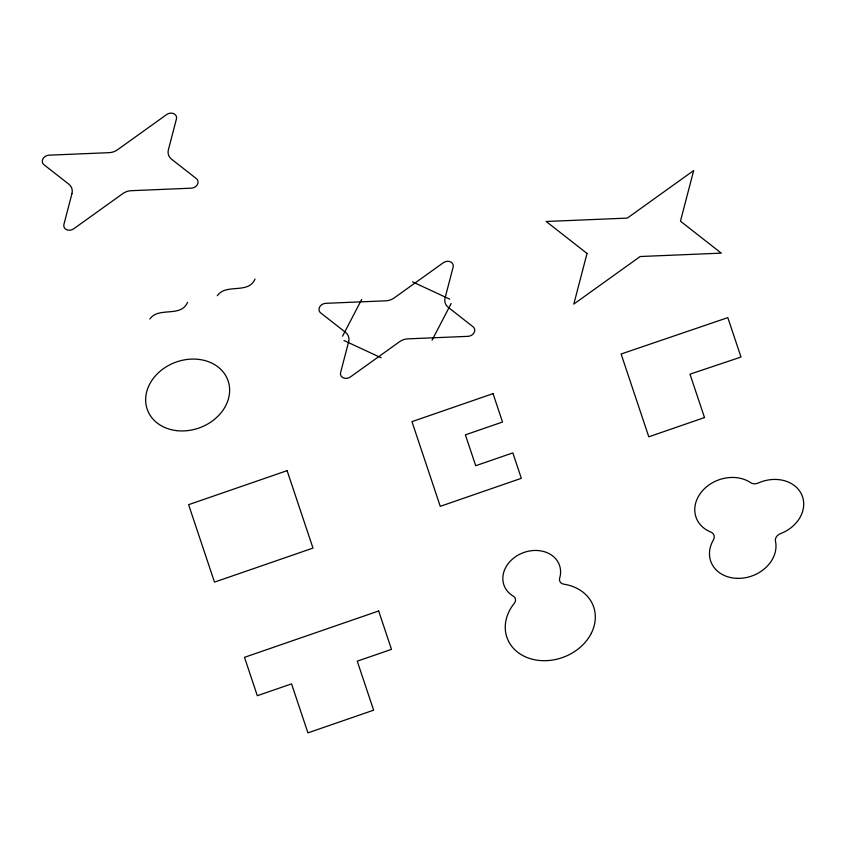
<?xml version="1.0" encoding="UTF-8"?>
<svg xmlns="http://www.w3.org/2000/svg" width="846" height="846" viewBox="0 0 846 846"><rect width="100%" height="100%" fill="white"/><g stroke="black" fill="none" stroke-linecap="round" stroke-linejoin="round"><path stroke-width="1.27" d="M187.569 302.339C180.843 318.001 158.562 306.315 149.848 319.027M255.027 279.032C248.301 294.694 226.019 283.008 217.306 295.719M342.556 336.19L361.676 299.442M432.063 340.229L451.182 303.481M412.552 281.866L449.744 299.156M343.994 340.515L381.186 357.805M71.963 193.575L63.936 224.327A6.451 5.245 -20.2 0 0 66.58 229.678A6.451 5.245 -20.2 0 0 73.75 228.769L122.829 193.597A12.891 10.49 -20.2 0 1 131.215 190.699L191.207 188.182A6.451 5.245 -20.2 0 0 197.435 184.47A6.451 5.245 -20.2 0 0 196.335 178.591L171.526 159.175A12.891 10.49 -20.2 0 1 168.386 149.784L176.423 119.022A6.451 5.245 -20.2 0 0 173.779 113.681A6.451 5.245 -20.2 0 0 166.609 114.58L117.531 149.763A12.891 10.49 -20.2 0 1 109.145 152.661L49.142 155.167A6.451 5.245 -20.2 0 0 42.924 158.889A6.451 5.245 -20.2 0 0 44.024 164.769L68.822 184.185A12.891 10.49 -20.2 0 1 71.963 193.575M348.658 341.731L340.621 372.483A6.451 5.245 -20.2 0 0 343.275 377.834A6.451 5.245 -20.2 0 0 350.434 376.925L399.513 341.752A12.891 10.49 -20.2 0 1 407.899 338.855L467.901 336.348A6.451 5.245 -20.2 0 0 474.12 332.626A6.451 5.245 -20.2 0 0 473.02 326.746L448.221 307.331A12.891 10.49 -20.2 0 1 445.081 297.94L453.118 267.177A6.451 5.245 -20.2 0 0 450.463 261.837A6.451 5.245 -20.2 0 0 443.304 262.746L394.225 297.919A12.891 10.49 -20.2 0 1 385.839 300.816L325.837 303.323A6.451 5.245 -20.2 0 0 319.619 307.045A6.451 5.245 -20.2 0 0 320.719 312.925L345.517 332.341A12.891 10.49 -20.2 0 1 348.658 341.731M587.029 253.451L573.81 304.084L640.158 256.528L721.278 253.134L680.448 221.176L693.678 170.543L627.32 218.099L546.199 221.493L587.029 253.451M493.038 393.633L411.96 421.646L440.258 506.331L521.337 478.318L512.845 452.896L475.706 465.723L465.385 434.855L502.524 422.027L493.038 393.633M287.111 470.651L188.605 504.681L214.493 582.122L312.988 548.092L287.111 470.651M704.507 417.564L648.787 436.811L621.112 353.998L727.824 317.631L741.001 357.044L689.998 374.165L704.507 417.564M378.67 610.971L244.494 657.331L257.321 695.708L291.553 683.885L307.933 732.869L373.625 710.175L357.255 661.181L391.497 649.358L378.67 610.971M176.338 430.603A42.871 34.898 -20.2 0 0 228.325 381.535A42.871 34.898 -20.2 0 0 158.276 372.896A42.871 34.898 -20.2 0 0 176.338 430.603M591.428 633.009A45.959 37.414 -20.2 0 0 563.859 584.195A6.451 5.245 -20.2 0 1 559.65 578.209A29.483 24.005 -20.2 0 0 543.016 551.338A29.483 24.005 -20.2 0 0 507.05 565.223A29.483 24.005 -20.2 0 0 513.258 596.123A6.451 5.245 -20.2 0 1 514.273 603.335A45.959 37.414 -20.2 0 0 527.47 657.691A45.959 37.414 -20.2 0 0 591.428 633.009M737.501 578.368A33.956 27.654 -20.2 0 0 775.465 541.165A7.35 5.985 -20.2 0 1 780.403 533.689A33.956 27.654 -20.2 0 0 801.807 494.921A33.956 27.654 -20.2 0 0 758.238 483.034A7.35 5.985 -20.2 0 1 750.688 482.685A33.956 27.654 -20.2 0 0 701.471 491.949A33.956 27.654 -20.2 0 0 710.809 532.039A7.35 5.985 -20.2 0 1 713.432 539.864A33.956 27.654 -20.2 0 0 737.501 578.368"/></g></svg>
